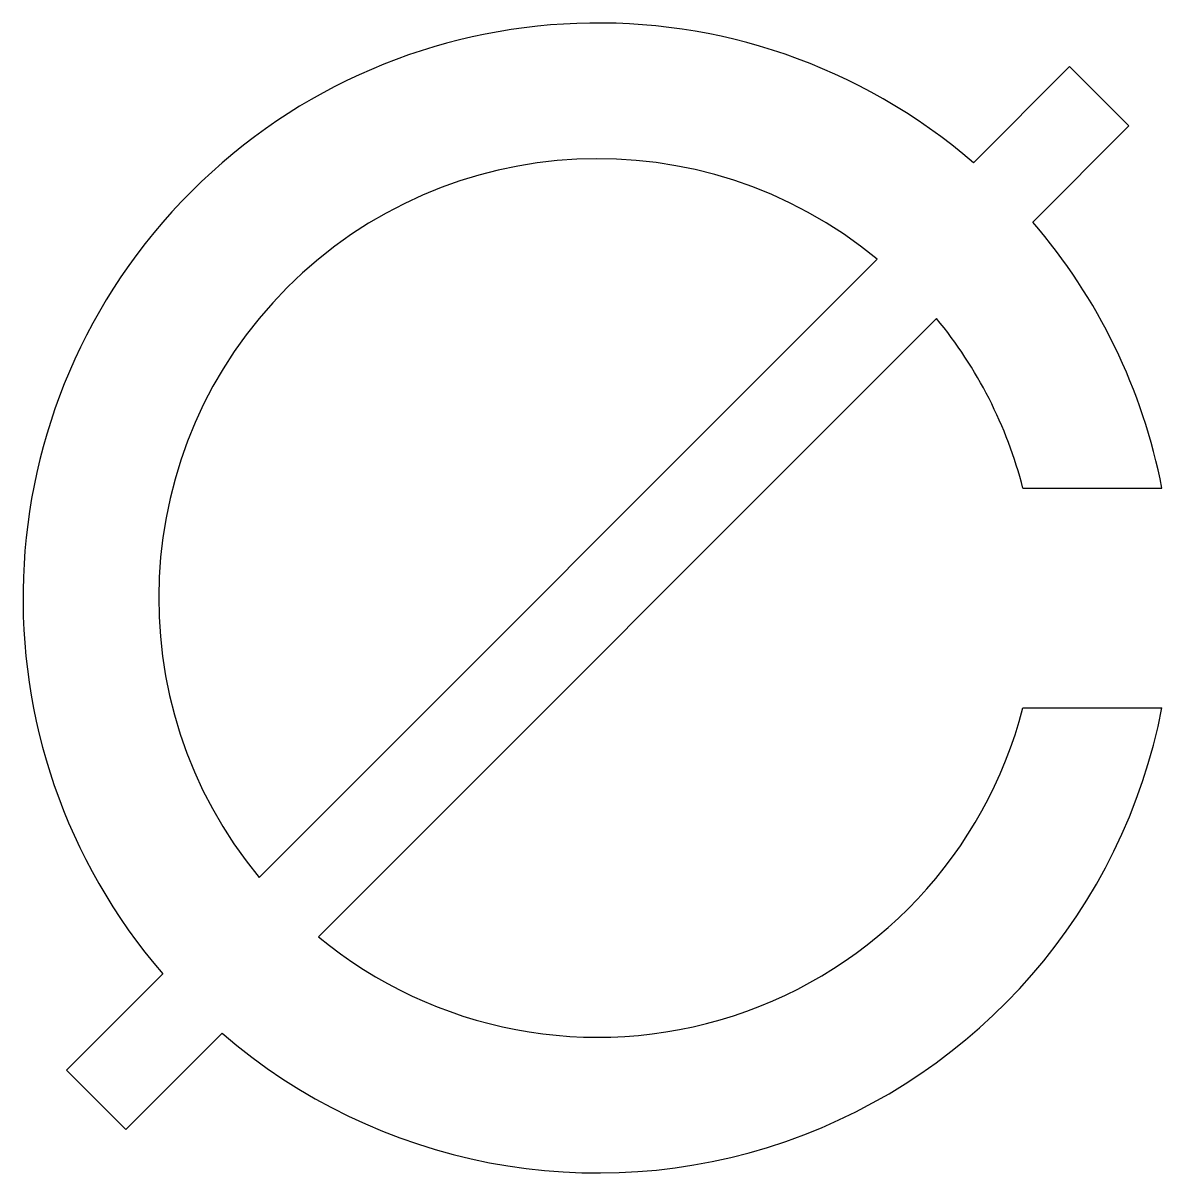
# Model space of a CAD drawing. Header units: millimetres. Extents: x -2.12 to 2.08, y -2.12 to 2.12.
import ezdxf

# ---------------------------------------------------------------- set-up
doc = ezdxf.new("R2010")
doc.units = ezdxf.units.MM

msp = doc.modelspace()

# ---------------------------------------------------------------- linework, layer by layer
for p, q in [((1.7387, 1.9573), (1.3844, 1.6029)), ((1.7387, 1.9573), (1.9573, 1.7387)), ((1.9573, 1.7387), (1.6029, 1.3844)), ((1.0296, 1.2481), (-1.2481, -1.0296)), ((1.2481, 1.0296), (-1.0296, -1.2481)), ((1.5667, 0.4045), (2.079, 0.4045)), ((1.5667, -0.4045), (2.079, -0.4045)), ((-1.6029, -1.3844), (-1.9573, -1.7387)), ((-1.3844, -1.6029), (-1.7387, -1.9573)), ((-1.9573, -1.7387), (-1.7387, -1.9573))]:
    msp.add_line(p, q)
for radius, start, end in [(2.118, 49.1834, 220.8166), (1.618, 50.4796, 219.5204), (2.118, 11.0102, 40.8166), (1.618, 14.4775, 39.5204), (2.118, 229.1834, 348.9898), (1.618, 230.4796, 345.5225)]:
    msp.add_arc((0, 0), radius, start, end)

doc.saveas('drawing.dxf')
